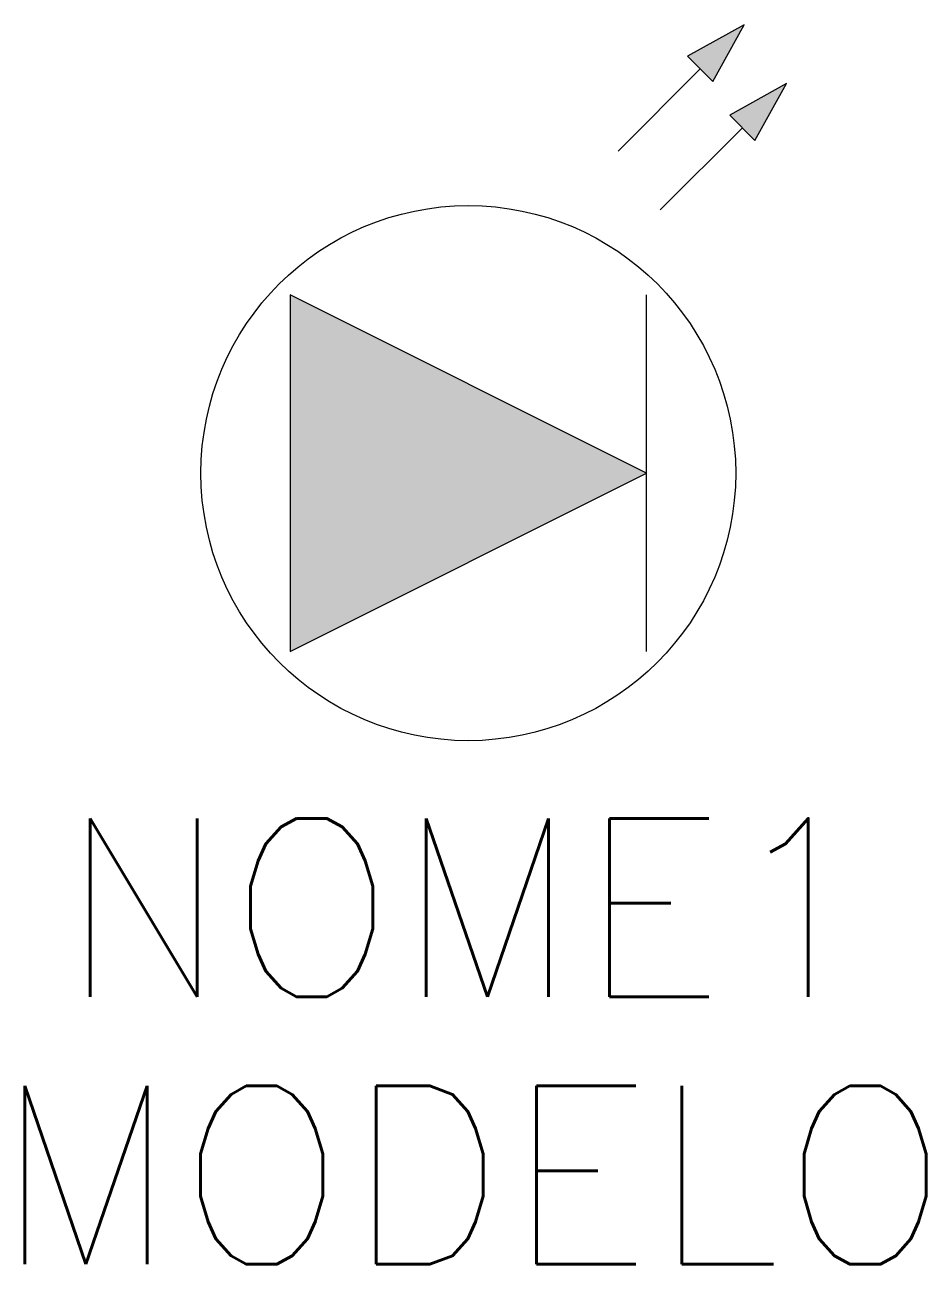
# Model space of a CAD drawing. Extents: x 359.8 to 369.9, y 181.1 to 195.
import ezdxf
from ezdxf.enums import TextEntityAlignment as Align

# ---------------------------------------------------------------- set-up
doc = ezdxf.new("R2010")
doc.units = 0
doc.header["$MEASUREMENT"] = 0
doc.layers.get('0').update_dxf_attribs({"linetype": 'CONTINUOUS'})
doc.styles.add('ROMANS', font='romans')

msp = doc.modelspace()

# ---------------------------------------------------------------- hatches: boundary and pattern name
for points in [[(367.908, 195.028), (367.272, 194.674), (367.554, 194.391)], [(368.382, 194.368), (367.745, 194.014), (368.028, 193.731)]]:
    msp.add_hatch(color=256).paths.add_polyline_path(points)
h = msp.add_hatch(color=256)
h.dxf.hatch_style = 1
h.paths.add_polyline_path([(362.812, 192.001), (362.812, 187.999), (366.812, 190)])

# ---------------------------------------------------------------- linework, layer by layer
for p, q in [((367.908, 195.028), (367.272, 194.674)), ((367.554, 194.391), (367.908, 195.028)), ((367.272, 194.674), (367.554, 194.391)), ((367.413, 194.533), (366.492, 193.611)), ((368.382, 194.368), (367.745, 194.014)), ((368.028, 193.731), (368.382, 194.368)), ((367.745, 194.014), (368.028, 193.731)), ((367.887, 193.873), (366.965, 192.951)), ((366.812, 190), (362.812, 192.001)), ((362.812, 192.001), (362.812, 187.999)), ((366.812, 188), (366.812, 192)), ((362.812, 187.999), (366.812, 190))]:
    msp.add_line(p, q)
msp.add_circle((364.812, 190), 3)

# ---------------------------------------------------------------- texts
at = {"lineweight": -3, "style": 'ROMANS'}
for tag, p in [('NOME1', (364.812, 185.129)), ('MODELO', (364.85, 182.129))]:
    msp.add_attdef(tag, text='', height=2, dxfattribs=at).set_placement(p, align=Align.MIDDLE_CENTER)

doc.saveas('drawing.dxf')
